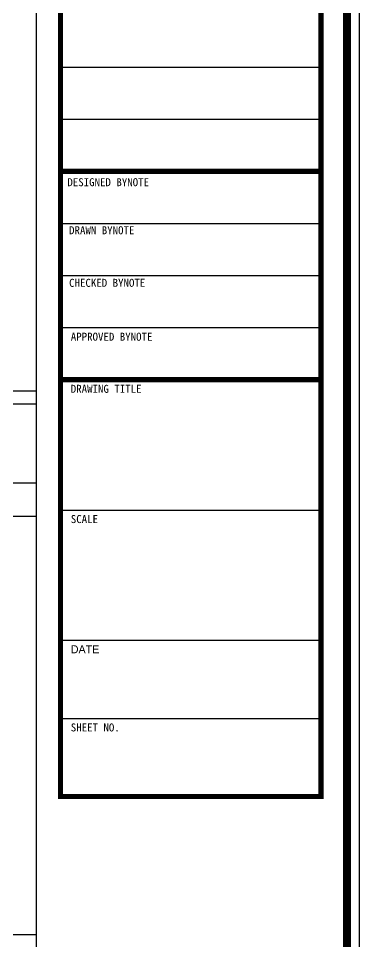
# Model space of a CAD drawing. Header units: millimetres. Extents: x 7297 to 60227, y -7497 to 19324.
# Drawn here: x 56455 to 56974, y -6079 to -4676 of the extents above; entities that cross this region are included whole.
import ezdxf

# ---------------------------------------------------------------- set-up
doc = ezdxf.new("R2010")
doc.units = ezdxf.units.MM
doc.layers.add('NS_DIM', color=1, linetype='Continuous')
doc.layers.add('NS_FORM', color=7, linetype='Continuous')

# ---------------------------------------------------------------- blocks, each defined once
blk = doc.blocks.new('AL-TEMPLATE')
at = {"color": 8}
for p, q in [((2716.82, 1259.85), (2800.02, 1259.85)), ((2716.82, 1243.21), (2800.02, 1243.21)), ((2716.82, 1209.93), (2800.02, 1209.93)), ((2716.82, 1193.29), (2800.02, 1193.29)), ((2716.82, 1176.65), (2800.02, 1176.65)), ((2716.82, 1118.41), (2800.02, 1118.41)), ((2716.82, 1076.81), (2800.02, 1076.81)), ((2716.82, 1051.85), (2800.02, 1051.85))]:
    blk.add_line(p, q, dxfattribs=at)
at = {"color": 7, "ltscale": 2}
blk.add_lwpolyline([(1972.34, 1515.25), (1972.34, 921.25), (2812.34, 921.25), (2812.34, 1515.25)], close=True, dxfattribs=at)
at = {"color": 8}
for points, const_width in [([(1976.34, 1509.45), (2808.34, 1509.45), (2808.34, 927.05), (1976.34, 927.05)], 2.5), ([(2716.82, 1409.8), (2800.02, 1409.8), (2800.02, 1026.89), (2716.82, 1026.89)], 1.66)]:
    blk.add_lwpolyline(points, close=True, dxfattribs=dict(at, const_width=const_width))
at = {"color": 9}
blk.add_lwpolyline([(1984.07, 1501.32), (2709.08, 1501.32), (2709.08, 935.18), (1984.07, 935.18)], close=True, dxfattribs=at)
at = {"color": 8, "const_width": 1.66}
for points in [[(2716.82, 1226.57), (2800.02, 1226.57)], [(2716.82, 1160.01), (2800.02, 1160.01)]]:
    blk.add_lwpolyline(points, dxfattribs=at)
at = {"color": 8, "attachment_point": 1}
for s, insert, char_height, width in [('DESIGNED BYNOTE', (2719.01, 1224.39), 2.5559, 438.9676), ('DRAWN BYNOTE', (2719.56, 1209.04), 2.5559, 438.9676), ('CHECKED BYNOTE', (2719.56, 1192.25), 2.5559, 438.9676), ('APPROVED BYNOTE', (2720.1, 1175.04), 2.5559, 438.9676), ('DRAWING TITLE', (2720.1, 1158.4), 2.5559, 438.9675), ('SCALE', (2720.1, 1116.8), 2.556, 438.9675), ('{\\fﾱﾼﾸﾲ|b0|i0|c129|p49;DATE}', (2720.1, 1075.2), 2.5559, 438.9675), ('SHEET NO.', (2720.1, 1050.24), 2.556, 438.9675)]:
    blk.add_mtext(s, dxfattribs=dict(at, insert=insert, char_height=char_height, width=width))

msp = doc.modelspace()

# ---------------------------------------------------------------- linework, layer by layer
at = {"layer": 'NS_DIM'}
for p, q in [((56482.51, -5242.03), (53182.51, -5242.03)), ((56482.51, -5262.03), (53032.51, -5262.03)), ((56482.51, -5382.03), (53032.51, -5382.03)), ((53182.51, -5432.03), (56482.51, -5432.03)), ((56482.51, -6068.7), (53182.51, -6068.7))]:
    msp.add_line(p, q, dxfattribs=at)

# ---------------------------------------------------------------- block references
at = {"layer": 'NS_FORM', "xscale": 4.758564927853953, "yscale": 4.758564927853953, "zscale": 4.758564927853953}
msp.add_blockref('AL-TEMPLATE', (43591.17, -10744.83), dxfattribs=at)

doc.saveas('drawing.dxf')
